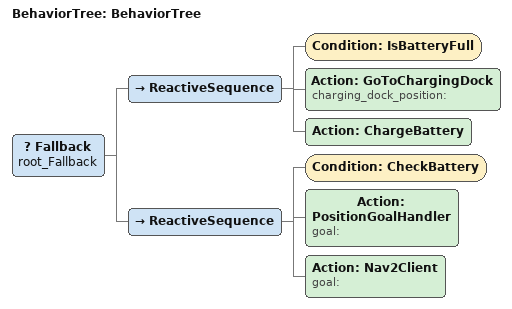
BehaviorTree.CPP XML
<?xml version="1.0"?>
<root main_tree_to_execute="BehaviorTree">
    <BehaviorTree ID="BehaviorTree">
        <Fallback name="root_Fallback">
            <ReactiveSequence>
                <Condition ID="IsBatteryFull"/>
                <Action ID="GoToChargingDock" charging_dock_position=""/>
                <Action ID="ChargeBattery"/>
            </ReactiveSequence>
            <ReactiveSequence>
                <Condition ID="CheckBattery"/>
                <Action ID="PositionGoalHandler" goal=""/>
                <Action ID="Nav2Client" goal=""/>
            </ReactiveSequence>
        </Fallback>
    </BehaviorTree>
</root>
